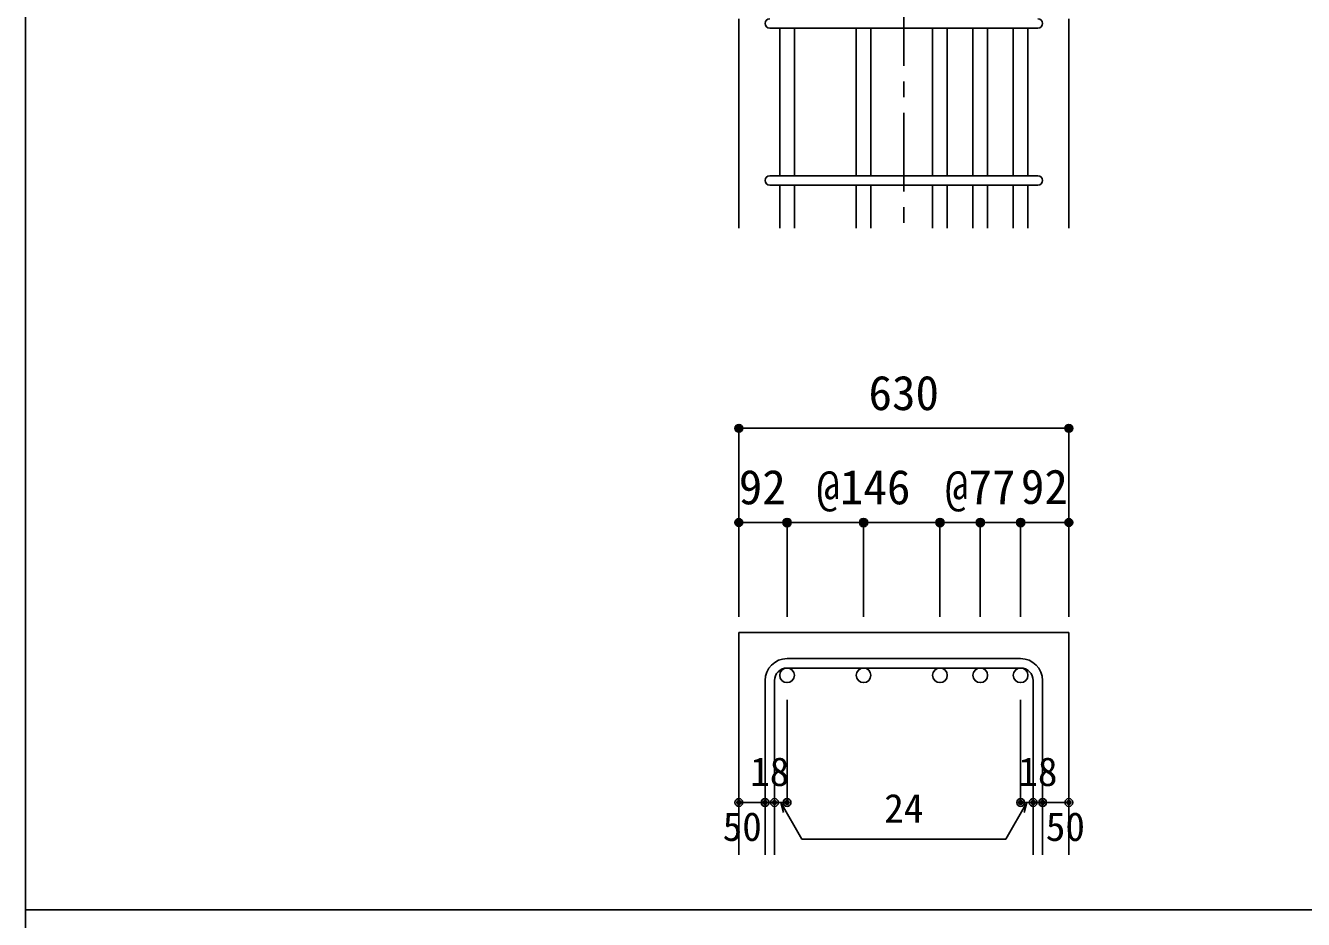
# Model space of a CAD drawing. Units: millimetres at full size, sheet at 1:30; details may follow other scales. Extents: x -5973 to 5954, y -4195 to 4201.
# Drawn here: x -5973 to -3533, y -15 to 1693 of the extents above; entities that cross this region are included whole.
import ezdxf
from ezdxf.enums import TextEntityAlignment as Align

# ---------------------------------------------------------------- set-up
doc = ezdxf.new("R2010")
doc.units = ezdxf.units.MM
doc.header["$LTSCALE"] = 30
doc.header["$PDMODE"] = 32
doc.header["$PDSIZE"] = 15
doc.linetypes.add('CHAIN1', pattern=[8, 5, -1, 1, -1])
for name, color, linetype in [('0-1_躯体線', 2, 'Continuous'), ('0-5_基礎梁筋', 7, 'Continuous'), ('0-6_スタラップ筋', 7, 'Continuous'), ('0-D_寸法', 4, 'Continuous'), ('F-0_枠', 6, 'Continuous')]:
    doc.layers.add(name, color=color, linetype=linetype)
doc.styles.add('ＭＳ ゴシック', font='')
doc.styles.get('ＭＳ ゴシック').set_extended_font_data('MS Gothic')

msp = doc.modelspace()

# ---------------------------------------------------------------- linework, layer by layer
at = {"layer": '0-1_躯体線'}
for p, q in [((-4610.8, 1306.03), (-4610.8, 1706.03)), ((-3980.8, 1306.03), (-3980.8, 1706.03)), ((-4610.8, 108.3), (-4610.8, 533.3)), ((-3980.8, 533.3), (-4610.8, 533.3)), ((-3980.8, 108.3), (-3980.8, 533.3))]:
    msp.add_line(p, q, dxfattribs=at)
at = {"layer": '0-5_基礎梁筋'}
for p, q in [((-4532.8, 1688.03), (-4532.8, 1406.03)), ((-4504.8, 1688.03), (-4504.8, 1406.03)), ((-4386.8, 1688.03), (-4386.8, 1406.03)), ((-4358.8, 1688.03), (-4358.8, 1406.03)), ((-4240.8, 1688.03), (-4240.8, 1406.03)), ((-4212.8, 1688.03), (-4212.8, 1406.03)), ((-4163.8, 1688.03), (-4163.8, 1406.03)), ((-4135.8, 1688.03), (-4135.8, 1406.03)), ((-4086.8, 1688.03), (-4086.8, 1406.03)), ((-4058.8, 1688.03), (-4058.8, 1406.03)), ((-4532.8, 1388.03), (-4532.8, 1306.03)), ((-4504.8, 1388.03), (-4504.8, 1306.03)), ((-4386.8, 1388.03), (-4386.8, 1306.03)), ((-4358.8, 1388.03), (-4358.8, 1306.03)), ((-4240.8, 1388.03), (-4240.8, 1306.03)), ((-4212.8, 1388.03), (-4212.8, 1306.03)), ((-4163.8, 1388.03), (-4163.8, 1306.03)), ((-4135.8, 1388.03), (-4135.8, 1306.03)), ((-4086.8, 1388.03), (-4086.8, 1306.03)), ((-4058.8, 1388.03), (-4058.8, 1306.03))]:
    msp.add_line(p, q, dxfattribs=at)
at = {"layer": '0-5_基礎梁筋', "color": 3}
for centre in [(-4518.8, 451.3), (-4372.8, 451.3), (-4226.8, 451.3), (-4149.8, 451.3), (-4072.8, 451.3)]:
    msp.add_circle(centre, 14, dxfattribs=at)
at = {"layer": '0-6_スタラップ筋'}
for p, q in [((-4039.8, 1688.03), (-4551.8, 1688.03)), ((-4551.8, 1406.03), (-4039.8, 1406.03)), ((-4039.8, 1388.03), (-4551.8, 1388.03)), ((-4072.8, 483.3), (-4518.8, 483.3)), ((-4072.8, 465.3), (-4518.8, 465.3)), ((-4560.8, 441.3), (-4560.8, 108.3)), ((-4542.8, 441.3), (-4542.8, 108.3)), ((-4048.8, 441.3), (-4048.8, 108.3)), ((-4030.8, 441.3), (-4030.8, 108.3))]:
    msp.add_line(p, q, dxfattribs=at)
for centre, radius, start, end in [((-4551.8, 1697.03), 9, 90, 270), ((-4039.8, 1697.03), 9, 270, 90), ((-4551.8, 1397.03), 9, 90, 270), ((-4039.8, 1397.03), 9, 270, 90), ((-4518.8, 441.3), 42, 90, 180), ((-4518.8, 441.3), 24, 90, 180), ((-4072.8, 441.3), 42, 0, 90), ((-4072.8, 441.3), 24, 0, 90)]:
    msp.add_arc(centre, radius, start, end, dxfattribs=at)
at = {"layer": '0-D_寸法', "linetype": 'CHAIN1'}
msp.add_line((-4295.8, 3206.03), (-4295.8, 1306.03), dxfattribs=at)
at = {"layer": '0-D_寸法'}
for p, q in [((-4610.8, 923.3), (-4610.8, 743.3)), ((-4610.8, 923.3), (-3980.8, 923.3)), ((-3980.8, 923.3), (-3980.8, 743.3)), ((-4610.8, 743.3), (-4610.8, 563.3)), ((-4524.8, 743.3), (-4610.8, 743.3)), ((-4574.77, 743.3), (-4518.8, 743.3)), ((-4518.8, 743.3), (-4518.8, 563.3)), ((-4518.8, 743.3), (-4372.8, 743.3)), ((-4372.8, 743.3), (-4372.8, 563.3)), ((-4372.8, 743.3), (-4226.8, 743.3)), ((-4226.8, 743.3), (-4226.8, 563.3)), ((-4226.8, 743.3), (-4226.8, 563.3)), ((-4226.8, 743.3), (-4072.8, 743.3)), ((-4149.8, 743.3), (-4149.8, 563.3)), ((-4149.8, 743.3), (-4149.8, 563.3)), ((-4072.8, 743.3), (-4072.8, 563.3)), ((-4066.8, 743.3), (-3980.8, 743.3)), ((-3980.8, 743.3), (-3980.8, 563.3)), ((-4518.8, 208.3), (-4518.8, 404.39)), ((-4072.8, 208.3), (-4072.8, 404.39)), ((-4610.8, 208.3), (-4560.8, 208.3)), ((-4560.8, 208.3), (-4542.8, 208.3)), ((-4542.8, 208.3), (-4518.8, 208.3)), ((-4530.8, 208.3), (-4490.35, 138.24)), ((-4530.8, 208.3), (-4525.62, 188.98)), ((-4060.8, 208.3), (-4101.25, 138.24)), ((-4048.8, 208.3), (-4072.8, 208.3)), ((-4060.8, 208.3), (-4065.98, 188.98)), ((-4030.8, 208.3), (-4048.8, 208.3)), ((-3980.8, 208.3), (-4030.8, 208.3)), ((-4101.25, 138.24), (-4490.35, 138.24))]:
    msp.add_line(p, q, dxfattribs=at)
for centre, radius in [((-4610.8, 923.3), 7.2), ((-4610.8, 923.3), 6.4), ((-4610.8, 923.3), 5.6), ((-4610.8, 923.3), 4.8), ((-4610.8, 923.3), 4), ((-3980.8, 923.3), 7.2), ((-3980.8, 923.3), 6.4), ((-3980.8, 923.3), 5.6), ((-3980.8, 923.3), 4.8), ((-3980.8, 923.3), 4), ((-4610.8, 923.3), 3.2), ((-4610.8, 923.3), 2.4), ((-4610.8, 923.3), 1.6), ((-4610.8, 923.3), 0.8), ((-3980.8, 923.3), 3.2), ((-3980.8, 923.3), 2.4), ((-3980.8, 923.3), 1.6), ((-3980.8, 923.3), 0.8), ((-4610.8, 743.3), 7.2), ((-4610.8, 743.3), 6.4), ((-4610.8, 743.3), 5.6), ((-4610.8, 743.3), 4.8), ((-4610.8, 743.3), 4), ((-4610.8, 743.3), 3.2), ((-4610.8, 743.3), 2.4), ((-4610.8, 743.3), 1.6), ((-4610.8, 743.3), 0.8), ((-4518.8, 743.3), 8), ((-4518.8, 743.3), 7.2), ((-4518.8, 743.3), 6.4), ((-4518.8, 743.3), 5.6), ((-4518.8, 743.3), 4.8), ((-4518.8, 743.3), 4), ((-4518.8, 743.3), 3.2), ((-4518.8, 743.3), 2.4), ((-4518.8, 743.3), 1.6), ((-4518.8, 743.3), 0.8), ((-4372.8, 743.3), 8), ((-4372.8, 743.3), 7.2), ((-4372.8, 743.3), 6.4), ((-4372.8, 743.3), 5.6), ((-4372.8, 743.3), 4.8), ((-4372.8, 743.3), 4), ((-4372.8, 743.3), 3.2), ((-4372.8, 743.3), 2.4), ((-4372.8, 743.3), 1.6), ((-4372.8, 743.3), 0.8), ((-4226.8, 743.3), 8), ((-4226.8, 743.3), 7.2), ((-4226.8, 743.3), 6.4), ((-4226.8, 743.3), 5.6), ((-4226.8, 743.3), 4.8), ((-4226.8, 743.3), 4), ((-4226.8, 743.3), 3.2), ((-4226.8, 743.3), 2.4), ((-4226.8, 743.3), 1.6), ((-4226.8, 743.3), 0.8), ((-4149.8, 743.3), 8), ((-4149.8, 743.3), 7.2), ((-4149.8, 743.3), 6.4), ((-4149.8, 743.3), 5.6), ((-4149.8, 743.3), 4.8), ((-4149.8, 743.3), 4), ((-4149.8, 743.3), 3.2), ((-4149.8, 743.3), 2.4), ((-4149.8, 743.3), 1.6), ((-4149.8, 743.3), 0.8), ((-4072.8, 743.3), 8), ((-4072.8, 743.3), 7.2), ((-4072.8, 743.3), 6.4), ((-4072.8, 743.3), 5.6), ((-4072.8, 743.3), 4.8), ((-4072.8, 743.3), 4), ((-4072.8, 743.3), 3.2), ((-4072.8, 743.3), 2.4), ((-4072.8, 743.3), 1.6), ((-4072.8, 743.3), 0.8), ((-3980.8, 743.3), 7.2), ((-3980.8, 743.3), 6.4), ((-3980.8, 743.3), 5.6), ((-3980.8, 743.3), 4.8), ((-3980.8, 743.3), 4), ((-3980.8, 743.3), 3.2), ((-3980.8, 743.3), 2.4), ((-3980.8, 743.3), 1.6), ((-3980.8, 743.3), 0.8), ((-4610.8, 208.3), 4), ((-4610.8, 208.3), 3.6), ((-4610.8, 208.3), 3.2), ((-4610.8, 208.3), 2.8), ((-4610.8, 208.3), 2.4), ((-4610.8, 208.3), 2), ((-4610.8, 208.3), 1.6), ((-4610.8, 208.3), 1.2), ((-4610.8, 208.3), 0.8), ((-4610.8, 208.3), 0.4), ((-4560.8, 208.3), 4), ((-4560.8, 208.3), 3.6), ((-4560.8, 208.3), 3.2), ((-4560.8, 208.3), 2.8), ((-4560.8, 208.3), 2.4), ((-4560.8, 208.3), 2), ((-4560.8, 208.3), 1.6), ((-4560.8, 208.3), 1.2), ((-4560.8, 208.3), 0.8), ((-4560.8, 208.3), 0.4), ((-4542.8, 208.3), 4), ((-4542.8, 208.3), 3.6), ((-4542.8, 208.3), 3.2), ((-4542.8, 208.3), 2.8), ((-4542.8, 208.3), 2.4), ((-4542.8, 208.3), 2), ((-4542.8, 208.3), 1.6), ((-4542.8, 208.3), 1.2), ((-4542.8, 208.3), 0.8), ((-4542.8, 208.3), 0.4), ((-4518.8, 208.3), 4), ((-4518.8, 208.3), 3.6), ((-4518.8, 208.3), 3.2), ((-4518.8, 208.3), 2.8), ((-4518.8, 208.3), 2.4), ((-4518.8, 208.3), 2), ((-4518.8, 208.3), 1.6), ((-4518.8, 208.3), 1.2), ((-4518.8, 208.3), 0.8), ((-4518.8, 208.3), 0.4), ((-4072.8, 208.3), 4), ((-4072.8, 208.3), 3.6), ((-4072.8, 208.3), 3.2), ((-4072.8, 208.3), 2.8), ((-4072.8, 208.3), 2.4), ((-4072.8, 208.3), 2), ((-4072.8, 208.3), 1.6), ((-4072.8, 208.3), 1.2), ((-4072.8, 208.3), 0.8), ((-4072.8, 208.3), 0.4), ((-4048.8, 208.3), 4), ((-4048.8, 208.3), 3.6), ((-4048.8, 208.3), 3.2), ((-4048.8, 208.3), 2.8), ((-4048.8, 208.3), 2.4), ((-4048.8, 208.3), 2), ((-4048.8, 208.3), 1.6), ((-4048.8, 208.3), 1.2), ((-4048.8, 208.3), 0.8), ((-4048.8, 208.3), 0.4), ((-4030.8, 208.3), 4), ((-4030.8, 208.3), 3.6), ((-4030.8, 208.3), 3.2), ((-4030.8, 208.3), 2.8), ((-4030.8, 208.3), 2.4), ((-4030.8, 208.3), 2), ((-4030.8, 208.3), 1.6), ((-4030.8, 208.3), 1.2), ((-4030.8, 208.3), 0.8), ((-4030.8, 208.3), 0.4), ((-3980.8, 208.3), 4), ((-3980.8, 208.3), 3.6), ((-3980.8, 208.3), 3.2), ((-3980.8, 208.3), 2.8), ((-3980.8, 208.3), 2.4), ((-3980.8, 208.3), 2), ((-3980.8, 208.3), 1.6), ((-3980.8, 208.3), 1.2), ((-3980.8, 208.3), 0.8), ((-3980.8, 208.3), 0.4)]:
    msp.add_circle(centre, radius, dxfattribs=at)
at = {"layer": '0-D_寸法', "color": 7}
for p in [(-4610.8, 923.3), (-3980.8, 923.3), (-4610.8, 743.3), (-4518.8, 743.3), (-4518.8, 743.3), (-4372.8, 743.3), (-4372.8, 743.3), (-4226.8, 743.3), (-4226.8, 743.3), (-4149.8, 743.3), (-4149.8, 743.3), (-4072.8, 743.3), (-4072.8, 743.3), (-3980.8, 743.3), (-4610.8, 208.3), (-4560.8, 208.3), (-4542.8, 208.3), (-4518.8, 208.3), (-4518.8, 208.3), (-4072.8, 208.3), (-4072.8, 208.3), (-4048.8, 208.3), (-4030.8, 208.3), (-3980.8, 208.3)]:
    msp.add_point(p, dxfattribs=at)
at = {"layer": 'F-0_枠'}
msp.add_line((-5972.88, 4201.15), (-5972.88, -4195.24), dxfattribs=at)
at = {"layer": 'F-0_枠', "color": 2}
msp.add_line((-5972.88, 2.95), (3723.6, 2.95), dxfattribs=at)

# ---------------------------------------------------------------- texts
at = {"layer": '0-D_寸法', "style": 'ＭＳ ゴシック'}
for s, height, p in [('630', 65.98, (-4363.3, 938.3)), ('92', 65.98, (-4611.04, 758.3)), ('@146', 65.98, (-4462.8, 758.3)), ('@77', 65.98, (-4217.3, 758.3)), ('92', 65.98, (-4072.36, 759.08)), ('18', 54.99, (-4589.3, 223.3)), ('18', 54.99, (-4077.3, 223.3)), ('24', 54.99, (-4333.3, 153.24)), ('50', 54.99, (-4641.8, 118.3)), ('50', 54.99, (-4024.8, 118.3))]:
    msp.add_text(s, height=height, dxfattribs=at).set_placement(p, align=Align.BOTTOM_LEFT)

doc.saveas('drawing.dxf')
